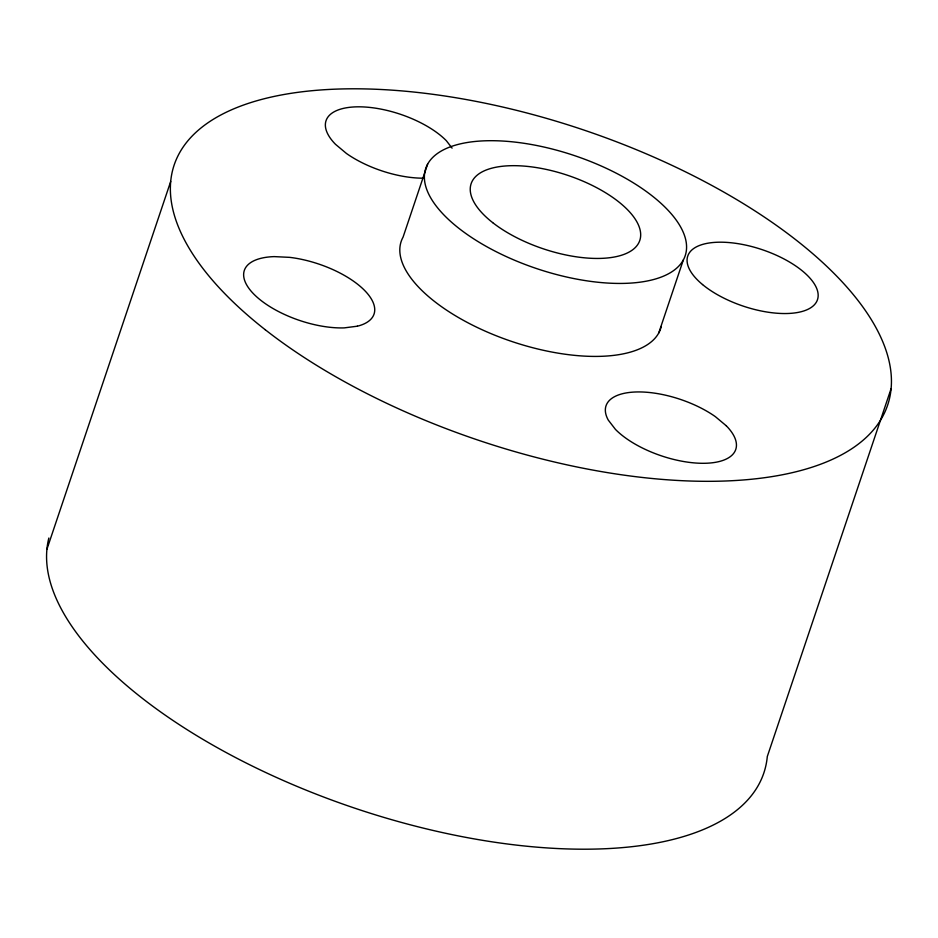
<?xml version="1.0" encoding="UTF-8"?>
<svg xmlns="http://www.w3.org/2000/svg" width="938" height="938" viewBox="0 0 938 938"><rect width="100%" height="100%" fill="white"/><g stroke="black" fill="none" stroke-linecap="round" stroke-linejoin="round"><path stroke-width="1.41" d="M46.9 549.351L170.704 181.468M427.634 164.127L403.07 237.126A136.866 59.575 18.6 0 0 509.475 340.682A136.866 59.575 18.6 0 0 661.29 326.377M658.746 332.99L683.31 260.002A136.866 59.575 18.6 0 0 516.732 142.306A136.866 59.575 18.6 0 0 466.362 233.89A136.866 59.575 18.6 0 0 683.31 260.002M891.1 388.649L767.296 756.532A376.384 163.81 18.6 0 1 378.987 815.931A376.384 163.81 18.6 0 1 48.858 538.013M452.081 148.134L446.347 140.712A68.439 29.782 18.6 0 0 355.924 106.862A68.439 29.782 18.6 0 0 335.487 144.3L346.439 153.469A68.439 29.782 18.6 0 0 423.261 178.185M357.343 326.201L344.187 327.89A68.439 29.782 18.6 0 1 253.764 294.051A68.439 29.782 18.6 0 1 274.189 256.613L289.736 257.364A68.439 29.782 18.6 0 1 364.612 290.452A68.439 29.782 18.6 0 1 357.343 326.201M726.317 425.817L715.366 416.648A68.439 29.782 18.6 0 0 635.894 391.978A68.439 29.782 18.6 0 0 608.293 420.118L615.457 429.405A68.439 29.782 18.6 0 0 705.88 463.255A68.439 29.782 18.6 0 0 726.317 425.817M492.661 222.611A88.969 38.716 18.6 0 0 636.75 245.908A88.969 38.716 18.6 0 0 536.993 167.668A88.969 38.716 18.6 0 0 492.661 222.611M265.173 329.672A376.384 163.81 18.6 0 0 874.791 428.267A376.384 163.81 18.6 0 0 452.737 97.235A376.384 163.81 18.6 0 0 265.173 329.672M702.539 284.554A68.439 29.782 18.6 0 0 814.29 304.873A68.439 29.782 18.6 0 0 741.02 244.173A68.439 29.782 18.6 0 0 702.539 284.554"/></g></svg>
